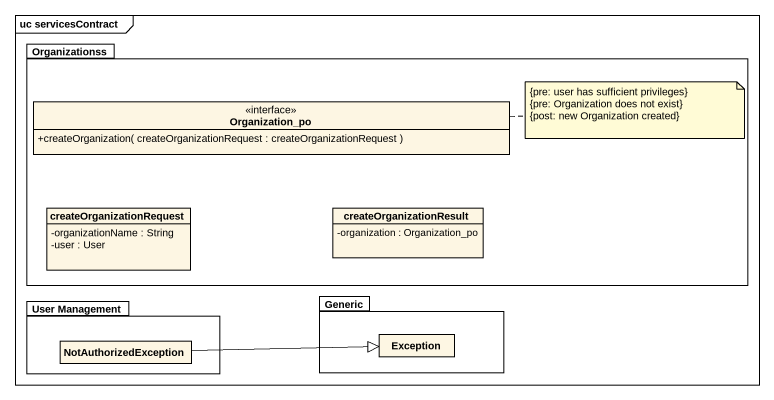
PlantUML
@startuml
mainframe uc servicesContract
hide circle
hide empty members
skinparam classAttributeIconSize 0
package Organizationss {
  interface Organization_po {
    +createOrganization( createOrganizationRequest : createOrganizationRequest )
  }
  class createOrganizationRequest {
    -organizationName : String
    -user : User
  }
  class createOrganizationResult {
    -organization : Organization_po
  }
}
package Generic {
  class "Exception" as Exception_
}
package "User Management" as User_Management {
  class NotAuthorizedException
}
NotAuthorizedException -right-|> Exception_
note right of Organization_po
  {pre: user has sufficient privileges}
  {pre: Organization does not exist}
  {post: new Organization created}
end note
@enduml
